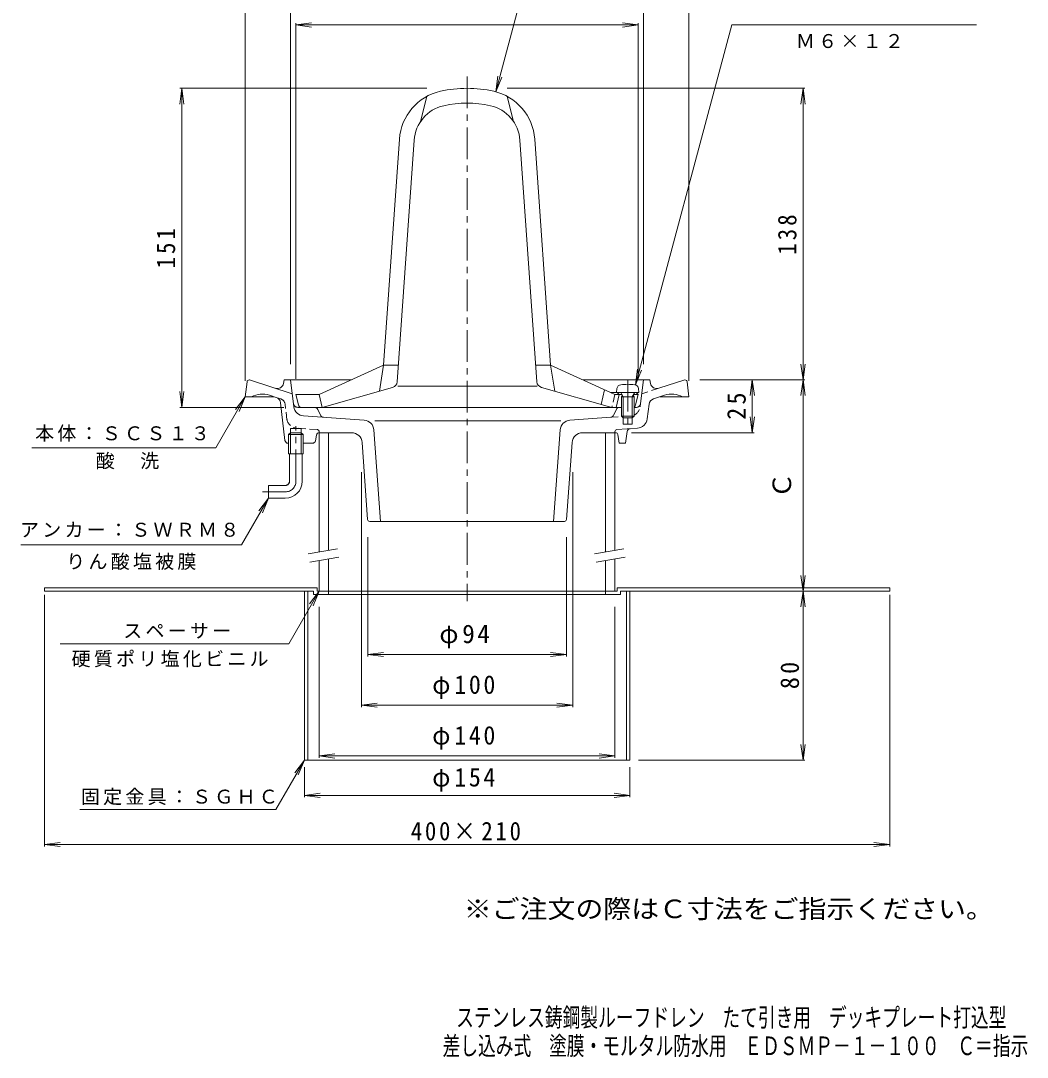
# Model space of a CAD drawing. Units: millimetres, scale not verified. Extents: x -243 to 233, y -346 to 418.
# Drawn here: x -243.3 to 233, y -346 to 144.6 of the extents above; entities that cross this region are included whole.
import ezdxf
from ezdxf.enums import TextEntityAlignment as Align

# ---------------------------------------------------------------- set-up
doc = ezdxf.new("R2010")
doc.units = ezdxf.units.MM
doc.header["$LTSCALE"] = 3
for name, pattern in [('CHAIN1', [8, 5, -1, 1, -1]), ('DASHED1', [1.8, 1.2, -0.6]), ('DOUBLE_CHAIN2', [12.8, 9, -1, 0.6, -0.6, 0.6, -1])]:
    doc.linetypes.add(name, pattern=pattern)
for name, color, linetype, lineweight in [('0-0_通り芯', 3, 'Continuous', 9), ('0-2_仕上', 6, 'Continuous', 9), ('0-3_建具', 4, 'Continuous', 9), ('0-4_その他', 7, 'Continuous', 9), ('0-5_寸法', 7, 'Continuous', 9), ('0-A', 2, 'Continuous', 9)]:
    doc.layers.add(name, color=color, linetype=linetype, lineweight=lineweight)
doc.layers.add('F-5_F-5ﾚｲﾔ', color=6, linetype='Continuous')
doc.styles.add('ＭＳ ゴシック', font='')
doc.styles.get('ＭＳ ゴシック').set_extended_font_data('MS Gothic')

msp = doc.modelspace()

# ---------------------------------------------------------------- linework, layer by layer
at = {"layer": '0-0_通り芯', "linetype": 'CHAIN1'}
msp.add_line((-32.1, 118.14), (-32.1, -130.129), dxfattribs=at)
at = {"layer": '0-0_通り芯'}
for p, q in [((-136.21, -26.267), (-137.1, -33.391)), ((-135.217, -25.391), (-135.1, -25.391)), ((-135.1, -25.391), (-114.79, -31.99)), ((-118.6, -25.391), (-118.942, -27.115)), ((-86.85, -25.391), (-118.6, -25.391)), ((-114.041, -38.087), (-115.6, -25.391)), ((22.65, -25.391), (54.4, -25.391)), ((50.019, -36.635), (51.4, -25.391)), ((54.4, -25.391), (54.742, -27.115)), ((70.9, -25.391), (58.612, -29.383)), ((71.017, -25.391), (70.9, -25.391)), ((72.01, -26.267), (72.9, -33.391)), ((-137.1, -33.391), (-123.423, -33.391)), ((-122.426, -33.715), (-125.61, -32.68)), ((56.067, -34.416), (61.41, -32.68)), ((72.9, -33.391), (59.223, -33.391)), ((-118.257, -54.067), (-120.374, -36.215)), ((40.003, -38.391), (40.942, -38.391)), ((46.942, -38.391), (48.034, -38.391)), ((53.161, -43.869), (54.016, -36.904)), ((-109.427, -42.465), (-80.816, -44.466)), ((16.616, -44.466), (35.879, -43.119)), ((38.571, -39.444), (37.205, -42.057)), ((46.072, -43.391), (46.072, -46.391)), ((-115.65, -48.391), (-110.55, -48.391)), ((-115.65, -50.391), (-115.65, -48.391)), ((-110.55, -50.391), (-110.55, -48.391)), ((12.286, -44.769), (-75.673, -44.769)), ((38.83, -48.927), (48.547, -48.248)), ((-103.371, -51.576), (-103.848, -54.202)), ((-86.756, -50.391), (-102.1, -50.391)), ((-76.177, -49.098), (-73.085, -92.391)), ((11.977, -49.098), (8.885, -92.391)), ((38.282, -50.391), (22.556, -50.391)), ((37.9, -49.925), (37.9, -50.391)), ((39.27, -51.24), (39.9, -55.354)), ((43.724, -49.766), (42.9, -55.354)), ((-116.55, -55.391), (-116.767, -55.391)), ((-105.315, -55.391), (-109.65, -55.391)), ((-79.166, -91.462), (-81.768, -55.035)), ((17.568, -55.035), (14.966, -91.462)), ((42.9, -55.354), (39.9, -55.354)), ((-78.169, -92.391), (13.969, -92.391))]:
    msp.add_line(p, q, dxfattribs=at)
at = {"layer": '0-0_通り芯', "linetype": 'DASHED1'}
for p, q in [((58.612, -29.383), (50.59, -31.99)), ((-120.267, -34.416), (-122.426, -33.715)), ((-117.315, -44.244), (-118.216, -36.904)), ((49.841, -38.087), (50.019, -36.635)), ((35.878, -43.107), (41.158, -42.738)), ((-103.03, -48.927), (-112.747, -48.248)), ((-102.1, -49.925), (-102.1, -50.391))]:
    msp.add_line(p, q, dxfattribs=at)
at = {"layer": '0-0_通り芯', "linetype": 'DOUBLE_CHAIN2'}
for p, q in [((-104.203, -38.391), (-112.234, -38.391)), ((-102.771, -39.444), (-101.268, -42.374))]:
    msp.add_line(p, q, dxfattribs=at)
at = {"layer": '0-0_通り芯', "color": 4, "linetype": 'CHAIN1'}
for p, q in [((-113.1, -73.391), (-113.1, -47.358)), ((-128.88, -78.391), (-118.1, -78.391))]:
    msp.add_line(p, q, dxfattribs=at)
at = {"layer": '0-0_通り芯', "color": 4}
for p, q in [((-115.65, -50.391), (-116.55, -51.291)), ((-116.55, -51.291), (-109.65, -51.291)), ((-116.55, -60.391), (-116.55, -51.291)), ((-110.55, -50.391), (-115.65, -50.391)), ((-115.65, -60.391), (-115.65, -50.391)), ((-110.55, -50.391), (-109.65, -51.291)), ((-110.55, -50.391), (-110.55, -60.391)), ((-109.65, -51.291), (-109.65, -60.391)), ((-116.55, -60.391), (-109.65, -60.391)), ((-116.1, -73.391), (-116.1, -60.391)), ((-110.1, -73.391), (-110.1, -60.391)), ((-118.1, -75.391), (-126.1, -75.391)), ((-126.1, -81.391), (-126.1, -75.391)), ((-118.1, -81.391), (-126.1, -81.391))]:
    msp.add_line(p, q, dxfattribs=at)
at = {"layer": '0-0_通り芯'}
msp.add_lwpolyline([(41.812, -43.391), (41.812, -46.391), (46.072, -46.391)], dxfattribs=at)
for centre, radius, start, end in [((-135.217, -26.391), 1, 90, 172.8746), ((-121.885, -26.53), 3, 251.99994, 348.7693), ((57.685, -26.53), 3, 191.2307, 288.00006), ((71.017, -26.391), 1, 7.12526, 90), ((-129.009, -43.142), 11, 71.99997, 117.56897), ((-123.353, -36.568), 3, 6.76268, 72.00015), ((64.809, -43.142), 11, 62.43103, 108.00003), ((-109.078, -37.477), 5, 186.99902, 266.00024), ((40.003, -39.891), 1.5, 90, 162.6731), ((48.034, -36.391), 2, 270, 353.00002), ((56.994, -37.269), 3, 107.99985, 172.99957), ((35.773, -41.611), 1.5, 274.00117, 342.67337), ((48.198, -43.26), 5, 273.99976, 352.99933), ((-81.164, -49.454), 5, 4.08577, 86.00006), ((16.964, -49.454), 5, 94.00003, 175.91441), ((38.9, -49.925), 1, 93.99933, 180), ((45.208, -49.985), 1.5, 94, 171.61166), ((-101.903, -51.887), 1.5, 85.99995, 168.02353), ((-86.756, -55.391), 5, 4.08537, 90), ((22.556, -55.391), 5, 90, 175.91463), ((38.282, -51.391), 1, 8.70119, 90), ((-116.767, -53.891), 1.5, 186.76208, 270), ((-105.315, -53.891), 1.5, 270, 348.02353), ((-78.169, -91.391), 1, 184.08583, 270), ((13.969, -91.391), 1, 270, 355.91617)]:
    msp.add_arc(centre, radius, start, end, dxfattribs=at)
at = {"layer": '0-0_通り芯', "linetype": 'DASHED1'}
for centre, radius, start, end in [((-121.194, -37.269), 3, 7.00043, 72.00015), ((44.878, -37.477), 5, 294.36995, 353.00098), ((-112.398, -43.26), 5, 187.00067, 266.00024), ((-103.1, -49.925), 1, 0, 86.00067)]:
    msp.add_arc(centre, radius, start, end, dxfattribs=at)
at = {"layer": '0-0_通り芯', "linetype": 'DOUBLE_CHAIN2'}
for centre, radius, start, end in [((-112.234, -36.391), 2, 186.99998, 270), ((-104.203, -39.891), 1.5, 17.3269, 90), ((-99.973, -41.61), 1.5, 210.53842, 265.99883)]:
    msp.add_arc(centre, radius, start, end, dxfattribs=at)
at = {"layer": '0-0_通り芯', "color": 4}
for radius in [2, 8]:
    msp.add_arc((-118.1, -73.391), radius, 270, 0, dxfattribs=at)
at = {"layer": '0-0_通り芯', "color": 4, "linetype": 'CHAIN1'}
for radius in [2, 5]:
    msp.add_arc((-118.1, -73.391), radius, 270, 0, dxfattribs=at)
at = {"layer": '0-2_仕上'}
for p, q in [((-51.1, 108.792), (-54.1, 96.888)), ((-13.1, 108.792), (-10.1, 96.888)), ((-64.121, 88.559), (-71.6, -18.391)), ((-0.079, 88.559), (7.4, -18.391)), ((-65.135, -26.288), (-57.138, 88.071)), ((0.935, -26.288), (-7.062, 88.071)), ((-102.1, -32.391), (-71.6, -18.391)), ((-71.6, -18.391), (-73.6, -30.746)), ((-71.6, -18.391), (-64.583, -18.391)), ((7.4, -18.391), (0.383, -18.391)), ((7.4, -18.391), (9.4, -30.746)), ((-67.31, -28.965), (-100.6, -38.391)), ((1.082, -28.391), (-64.78, -28.391)), ((3.111, -28.965), (36.4, -38.391)), ((-102.1, -32.391), (-113.1, -32.391)), ((-111.884, -37.255), (-113.1, -32.391)), ((-102.1, -32.391), (-100.65, -38.437)), ((32.9, -30.096), (31.4, -36.975)), ((39.9, -32.391), (41.249, -32.391)), ((46.633, -32.391), (48.9, -32.391)), ((47.684, -37.255), (48.9, -32.391)), ((48.9, -32.391), (47.9, -31.391)), ((-110.429, -38.391), (40.941, -38.391))]:
    msp.add_line(p, q, dxfattribs=at)
at = {"layer": '0-2_仕上', "color": 4, "linetype": 'CHAIN1'}
msp.add_line((43.941, -25.346), (43.941, -46.98), dxfattribs=at)
at = {"layer": '0-2_仕上', "linetype": 'DASHED1'}
for p, q in [((35.722, -31.391), (37.9, -32.391)), ((37.9, -32.391), (36.45, -38.437)), ((39.9, -32.391), (37.9, -32.391))]:
    msp.add_line(p, q, dxfattribs=at)
at = {"layer": '0-2_仕上', "color": 4}
for p, q in [((38.691, -31.391), (38.858, -29.488)), ((41.811, -33.391), (40.759, -31.518)), ((40.941, -33.391), (41.382, -32.627)), ((40.941, -33.391), (46.941, -33.391)), ((40.941, -33.391), (40.941, -42.521)), ((41.811, -33.391), (41.811, -43.391)), ((46.071, -33.391), (47.123, -31.518)), ((46.071, -33.391), (46.071, -43.391)), ((46.941, -33.391), (46.5, -32.627)), ((46.941, -33.391), (46.941, -42.521)), ((49.191, -31.391), (47.9, -31.391)), ((49.191, -31.391), (49.025, -29.488)), ((41.811, -43.391), (40.941, -42.521)), ((40.941, -42.521), (46.941, -42.521)), ((41.811, -43.391), (46.071, -43.391)), ((46.071, -43.391), (46.941, -42.521))]:
    msp.add_line(p, q, dxfattribs=at)
at = {"layer": '0-2_仕上'}
for points in [[(47.9, -31.391), (35.722, -31.391), (7.4, -18.391)], [(38.9, -31.391), (39.9, -32.391), (38.4, -38.391)]]:
    msp.add_lwpolyline(points, dxfattribs=at)
for centre, radius, start, end in [((-39.182, 86.816), 25, 102.78648, 176), ((-32.1, 55.609), 57, 77.2135, 102.7865), ((-25.018, 86.816), 25, 4, 77.21352), ((-39.182, 86.816), 18, 102.78648, 176), ((-32.1, 55.609), 50, 77.2135, 102.7865), ((-25.018, 86.816), 18, 4, 77.21352), ((-68.128, -26.079), 3, 285.80917, 355.99998), ((3.928, -26.079), 3, 183.99999, 254.19092), ((-110.429, -36.891), 1.5, 194.03578, 270), ((46.229, -36.891), 1.5, 298.36414, 345.96422)]:
    msp.add_arc(centre, radius, start, end, dxfattribs=at)
at = {"layer": '0-2_仕上', "color": 4}
for centre, radius, start, end in [((40.85, -29.662), 2, 96.33817, 175.00002), ((43.941, -57.491), 30, 83.6618, 96.3382), ((47.032, -29.662), 2, 4.99998, 83.66183), ((40.541, -31.641), 0.25, 29.32918, 90), ((47.341, -31.641), 0.25, 90, 150.67082)]:
    msp.add_arc(centre, radius, start, end, dxfattribs=at)
at = {"layer": '0-3_建具'}
for p, q in [((-97.6, -50.391), (-102.1, -50.391)), ((-102.1, -50.391), (-102.1, -106.819)), ((-97.6, -50.391), (-97.6, -106.026)), ((33.4, -50.391), (37.9, -50.391)), ((33.4, -50.391), (33.4, -106.819)), ((37.9, -50.391), (37.9, -106.026)), ((-102.1, -110.881), (-102.1, -125.391)), ((-97.6, -110.087), (-97.6, -125.391)), ((33.4, -110.881), (33.4, -125.391)), ((37.9, -110.087), (37.9, -125.391)), ((-102.1, -125.391), (37.9, -125.391))]:
    msp.add_line(p, q, dxfattribs=at)
at = {"layer": '0-3_建具', "color": 7}
for p, q in [((-107.214, -107.721), (-93.426, -105.29)), ((28.287, -107.721), (42.074, -105.29)), ((-106.519, -111.66), (-92.732, -109.229)), ((28.981, -111.66), (42.768, -109.229))]:
    msp.add_line(p, q, dxfattribs=at)
at = {"layer": '0-4_その他'}
for p, q in [((-137.1, -25.891), (-137.1, 191.509)), ((72.9, -25.891), (72.9, 191.509)), ((-115.6, -17.891), (-115.6, 167.509)), ((51.4, -17.891), (51.4, 167.509)), ((-113.1, 142.609), (-105.664, 143.588)), ((-113.1, -24.891), (-113.1, 143.509)), ((-113.1, 142.609), (48.9, 142.609)), ((-113.1, 142.609), (-105.664, 141.63)), ((48.9, 142.609), (41.464, 143.588)), ((48.9, 142.609), (41.464, 141.63)), ((48.9, -24.891), (48.9, 143.509)), ((-167.1, 112.609), (-168.079, 105.173)), ((-51.1, 112.609), (-168, 112.609)), ((-167.1, -38.391), (-167.1, 112.609)), ((-167.1, 112.609), (-166.121, 105.173)), ((-13.1, 112.609), (127.8, 112.609)), ((126.9, 112.609), (125.921, 105.173)), ((126.9, -25.391), (126.9, 112.609)), ((126.9, 112.609), (127.879, 105.173)), ((126.9, -25.391), (125.921, -17.955)), ((126.9, -25.391), (127.879, -17.955)), ((78.062, -25.391), (127.8, -25.391)), ((102.9, -25.391), (101.921, -32.827)), ((102.9, -50.391), (102.9, -25.391)), ((102.9, -25.391), (103.879, -32.827)), ((126.9, -25.391), (125.921, -32.827)), ((126.9, -125.391), (126.9, -25.391)), ((126.9, -25.391), (127.879, -32.827)), ((-167.1, -38.391), (-168.079, -30.955)), ((-167.1, -38.391), (-166.121, -30.955)), ((-118.765, -38.391), (-168, -38.391)), ((102.9, -50.391), (101.921, -42.955)), ((102.9, -50.391), (103.879, -42.955)), ((45.782, -50.391), (103.8, -50.391)), ((-82.1, -69.135), (-82.1, -180.291)), ((17.9, -69.135), (17.9, -180.291)), ((-79.1, -99.891), (-79.1, -156.291)), ((14.9, -99.891), (14.9, -156.291)), ((126.9, -125.391), (125.921, -117.955)), ((126.9, -125.391), (127.879, -117.955)), ((-232.1, -246.18), (-232.1, -127.079)), ((126.9, -125.391), (125.921, -132.827)), ((126.9, -205.391), (126.9, -125.391)), ((126.9, -125.391), (127.879, -132.827)), ((167.9, -246.18), (167.9, -127.079)), ((-102.1, -132.891), (-102.1, -204.291)), ((37.9, -132.891), (37.9, -204.291)), ((-79.1, -155.391), (-71.664, -154.412)), ((-79.1, -155.391), (14.9, -155.391)), ((-79.1, -155.391), (-71.664, -156.37)), ((14.9, -155.391), (7.464, -154.412)), ((14.9, -155.391), (7.464, -156.37)), ((-82.1, -179.391), (-74.664, -178.412)), ((-82.1, -179.391), (17.9, -179.391)), ((-82.1, -179.391), (-74.664, -180.37)), ((17.9, -179.391), (10.464, -178.412)), ((17.9, -179.391), (10.464, -180.37)), ((126.9, -205.391), (125.921, -197.955)), ((126.9, -205.391), (127.879, -197.955)), ((-102.1, -203.391), (-94.664, -202.412)), ((-102.1, -203.391), (37.9, -203.391)), ((-102.1, -203.391), (-94.664, -204.37)), ((37.9, -203.391), (30.464, -202.412)), ((37.9, -203.391), (30.464, -204.37)), ((127.8, -205.391), (49.106, -205.391)), ((-109.1, -222.953), (-109.1, -208.633)), ((44.9, -222.953), (44.9, -208.633)), ((-109.1, -222.053), (-101.664, -221.074)), ((-109.1, -222.053), (44.9, -222.053)), ((-109.1, -222.053), (-101.664, -223.032)), ((44.9, -222.053), (37.464, -221.074)), ((44.9, -222.053), (37.464, -223.032)), ((-232.1, -245.28), (-224.664, -244.301)), ((-232.1, -245.28), (167.9, -245.28)), ((-232.1, -245.28), (-224.664, -246.259)), ((167.9, -245.28), (160.464, -244.301)), ((167.9, -245.28), (160.464, -246.259))]:
    msp.add_line(p, q, dxfattribs=at)
at = {"layer": '0-5_寸法'}
for p, q in [((-18.547, 110.964), (10.832, 220.609)), ((47.55, -27.73), (93.192, 142.609)), ((93.192, 142.609), (208.947, 142.609)), ((-18.547, 110.964), (-17.568, 118.4)), ((-18.547, 110.964), (-15.677, 117.893)), ((47.55, -27.73), (48.529, -20.294)), ((47.55, -27.73), (50.42, -20.801)), ((-137.1, -33.391), (-151.008, -57.48)), ((-137.1, -33.391), (-141.666, -39.341)), ((-137.1, -33.391), (-139.97, -40.32)), ((-151.008, -57.48), (-238.125, -57.48)), ((-126.1, -81.391), (-138.808, -103.402)), ((-126.1, -81.391), (-130.666, -87.341)), ((-126.1, -81.391), (-128.97, -88.32)), ((-138.808, -103.402), (-243.308, -103.402)), ((-102.1, -125.391), (-116.481, -150.3)), ((-102.1, -125.391), (-106.666, -131.341)), ((-102.1, -125.391), (-104.97, -132.32)), ((-116.481, -150.3), (-224.657, -150.3)), ((-109.1, -205.391), (-122.578, -228.735)), ((-109.1, -205.391), (-113.666, -211.341)), ((-109.1, -205.391), (-111.97, -212.32)), ((-122.578, -228.735), (-215.273, -228.735))]:
    msp.add_line(p, q, dxfattribs=at)
at = {"layer": '0-A'}
for p, q in [((-103.1, -123.791), (-232.1, -123.791)), ((-232.1, -125.391), (-232.1, -123.791)), ((-104.7, -125.391), (-232.1, -125.391)), ((-109.1, -125.391), (-109.1, -205.391)), ((-107.5, -125.391), (-107.5, -205.391)), ((-104.7, -125.391), (-104.7, -126.991)), ((-104.7, -126.991), (40.5, -126.991)), ((-103.1, -123.791), (-103.1, -125.391)), ((-97.6, -125.391), (-103.1, -125.391)), ((-97.6, -125.391), (-97.6, -126.991)), ((33.4, -125.391), (33.4, -126.991)), ((33.4, -125.391), (38.9, -125.391)), ((38.9, -123.791), (38.9, -125.391)), ((38.9, -123.791), (167.9, -123.791)), ((40.5, -125.391), (40.5, -126.991)), ((40.5, -125.391), (167.9, -125.391)), ((43.3, -125.391), (43.3, -205.391)), ((44.9, -125.391), (44.9, -205.391)), ((167.9, -125.391), (167.9, -123.791)), ((-32.1, -205.391), (-109.1, -205.391)), ((-32.1, -205.391), (44.9, -205.391))]:
    msp.add_line(p, q, dxfattribs=at)

# ---------------------------------------------------------------- texts
at = {"layer": '0-4_その他', "color": 2, "style": 'ＭＳ ゴシック'}
msp.add_text('Ｃ', height=8.798, rotation=90, dxfattribs=at).set_placement((123.9, -81.391), align=Align.BOTTOM_LEFT)
at = {"layer": '0-4_その他', "color": 2, "char_height": 8.798, "attachment_point": 7, "rotation": 90, "style": 'ＭＳ ゴシック'}
for s, insert in [('\\T1.27;\\W0.9;138', (123.9, 33.859)), ('\\T1.27;\\W0.9;151', (-170.1, 27.359)), ('\\T1.27;\\W0.95;25', (99.9, -44.266)), ('\\T1.27;\\W0.95;80', (125.1, -171.766))]:
    msp.add_mtext(s, dxfattribs=dict(at, insert=insert))
at = {"layer": '0-4_その他', "color": 2, "char_height": 8.798, "attachment_point": 7, "style": 'ＭＳ ゴシック'}
for s, insert in [('\\T1.19;φ94', (-45.225, -152.391)), ('\\T1.21;\\W0.95;φ100', (-48.6, -176.391)), ('\\T1.21;\\W0.95;φ140', (-48.6, -200.391)), ('\\T1.21;\\W0.95;φ154', (-48.6, -220.253)), ('\\T1.24;\\W0.9;400×210', (-58.725, -243.48))]:
    msp.add_mtext(s, dxfattribs=dict(at, insert=insert))
at = {"layer": '0-5_寸法', "char_height": 6.598, "attachment_point": 7, "style": 'ＭＳ ゴシック'}
for s, insert in [('\\T1.17;Ｍ６×１２', (123.503, 131.586)), ('\\T1.17;本体：ＳＣＳ１３', (-236.526, -54.701)), ('\\T1.17;酸\u3000洗', (-207.84, -67.708)), ('\\T1.17;アンカー：ＳＷＲＭ８', (-243.656, -99.951)), ('\\T1.17;りん酸塩被膜', (-221.808, -115.4)), ('\\T1.17;スペーサー', (-194.816, -147.855)), ('\\T1.17;硬質ポリ塩化ビニル', (-219.259, -161.447)), ('\\T1.17;固定金具：ＳＧＨＣ', (-214.869, -226.708))]:
    msp.add_mtext(s, dxfattribs=dict(at, insert=insert))
at = {"layer": 'F-5_F-5ﾚｲﾔ', "color": 2, "style": 'ＭＳ ゴシック', "width": 1.1}
msp.add_text('※ご注文の際はＣ寸法をご指示ください。', height=8.798, dxfattribs=at).set_placement((-33.63, -282.814), align=Align.BOTTOM_LEFT)
at = {"layer": 'F-5_F-5ﾚｲﾔ', "style": 'ＭＳ ゴシック', "width": 0.7}
for s, p in [('ステンレス鋳鋼製ルーフドレン\u3000たて引き用\u3000デッキプレート打込型', (-37.277, -334.189)), ('差し込み式\u3000塗膜・モルタル防水用\u3000ＥＤＳＭＰ－１－１００\u3000Ｃ＝指示', (-43.709, -347.636))]:
    msp.add_text(s, height=8.798, dxfattribs=at).set_placement(p, align=Align.BOTTOM_LEFT)

doc.saveas('drawing.dxf')
